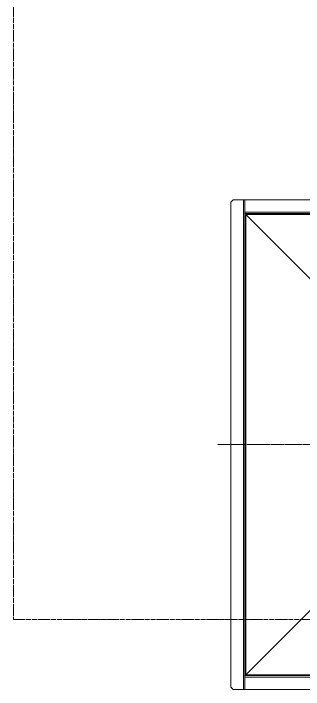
# Model space of a CAD drawing. Units: millimetres at full size. Extents: x -21196 to 21204, y -11807 to 11807.
# Drawn here: x -16600 to -15973, y -4792 to -3328 of the extents above; entities that cross this region are included whole.
import ezdxf

# ---------------------------------------------------------------- set-up
doc = ezdxf.new("R2010")
doc.units = ezdxf.units.MM
doc.header["$LTSCALE"] = 0.5
doc.linetypes.add('USER3', pattern=[26.999999, 20.299999, -1.7, 0.8, -1.7, 0.8, -1.7])
doc.linetypes.add('USER4', pattern=[27.1, 22, -1.7, 1.7, -1.7])
doc.layers.add('1-0_設備-5(241129配置図菊池追記(立面図).jww)(機器配置図 260128.dwg)', color=7, linetype='Continuous', lineweight=9)

msp = doc.modelspace()

# ---------------------------------------------------------------- linework, layer by layer
at = {"layer": '1-0_設備-5(241129配置図菊池追記(立面図).jww)(機器配置図 260128.dwg)'}
for p, q in [((-16102.5215, -4791.6471), (-16102.5215, -3731.6471)), ((-15099.5215, -3758.6471), (-16099.5215, -3758.6471)), ((-16097.5215, -3763.6471), (-15797.5215, -4063.6471)), ((-16097.5215, -4759.6471), (-15797.5215, -4459.6471)), ((-15099.5215, -4764.6471), (-16099.5215, -4764.6471))]:
    msp.add_line(p, q, dxfattribs=at)
at = {"layer": '1-0_設備-5(241129配置図菊池追記(立面図).jww)(機器配置図 260128.dwg)', "linetype": 'USER4'}
msp.add_line((-15041.1702, -4261.6471), (-16157.8728, -4261.6471), dxfattribs=at)
at = {"layer": '1-0_設備-5(241129配置図菊池追記(立面図).jww)(機器配置図 260128.dwg)', "linetype": 'USER3'}
msp.add_lwpolyline([(-5599.5217, 1359.8529), (-16599.5217, 1359.8529), (-16599.5217, -4640.1471), (-5599.5217, -4640.1471)], close=True, dxfattribs=at)
at = {"layer": '1-0_設備-5(241129配置図菊池追記(立面図).jww)(機器配置図 260128.dwg)'}
for points in [[(-16099.5215, -4791.6471), (-16099.5215, -3731.6471), (-16124.5215, -3731.6471), (-16129.5215, -3736.6471), (-16129.5215, -4786.6471), (-16124.5215, -4791.6471)], [(-16099.5215, -3761.6471), (-16099.5215, -3731.6471), (-15099.5215, -3731.6471), (-15099.5215, -3761.6471)], [(-15099.5215, -3761.6471), (-15099.5215, -4761.6471), (-16099.5215, -4761.6471), (-16099.5215, -3761.6471)], [(-15101.5215, -3763.6471), (-15101.5215, -4759.6471), (-16097.5215, -4759.6471), (-16097.5215, -3763.6471)], [(-16099.5215, -4761.6471), (-16099.5215, -4791.6471), (-15099.5215, -4791.6471), (-15099.5215, -4761.6471)]]:
    msp.add_lwpolyline(points, close=True, dxfattribs=at)

doc.saveas('drawing.dxf')
